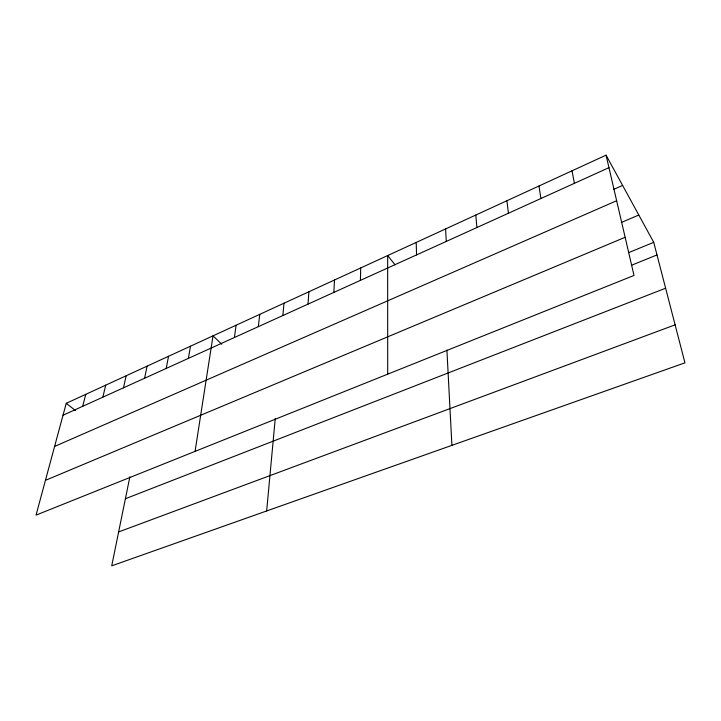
<?xml version="1.0" encoding="UTF-8"?>
<svg xmlns="http://www.w3.org/2000/svg" width="721" height="721" viewBox="0 0 721 721"><rect width="100%" height="100%" fill="white"/><g stroke="black" fill="none" stroke-linecap="round" stroke-linejoin="round"><path stroke-width="1.08" d="M360.401 280.37L360.707 267.951M333.859 292.411L334.472 280.009M308.011 304.127L308.912 291.762M266.653 510.964L275.26 418.405M282.839 315.546L284.011 303.208M258.316 326.667L259.749 314.356M234.415 337.5L236.091 325.234M195.058 451.382L213.019 335.842L221.798 344.25M188.388 358.373L190.506 346.188M166.218 368.431L168.543 356.282M129.888 476.734L111.719 565.832L684.95 362.825L653.731 242.319L606.055 155.168L66.242 403.309L36.05 515.109L634.011 275.449L606.055 155.168M144.579 378.246L147.102 366.142M123.462 387.826L126.175 375.758M102.842 397.172L105.726 385.158M82.699 406.311L85.754 394.342M63.015 415.233L608.957 167.651M613.499 189.47L622.611 185.432M54.589 446.452L616.644 200.717M621.367 222.465L638.797 215.029M45.432 480.357L625.143 237.281M628.775 252.593L653.731 242.319M631.47 265.283L656.993 254.928M125.4 498.734L665.618 288.22M118.632 531.936L675.108 324.829M66.242 403.309L75.471 410.537M395.117 264.841L387.664 255.558L387.7 374.172M572.005 170.823L574.412 183.314M538.975 186L540.921 198.5M506.917 200.735L508.431 213.236M475.797 215.038L476.905 227.53M445.578 228.936L446.29 241.418M446.903 350.018L451.905 445.362M416.206 242.436L416.558 254.901"/></g></svg>
